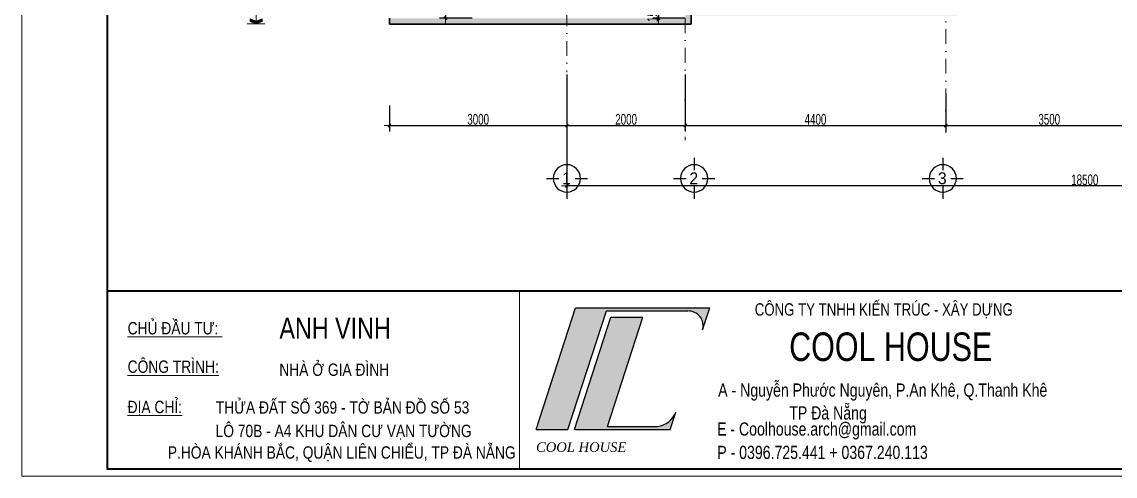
# Model space of a CAD drawing. Header units: inches. Extents: x 921646 to 2157952, y -92667 to 262089.
# Drawn here: x 1942651 to 1961124, y 135812 to 143480 of the extents above; entities that cross this region are included whole.
import ezdxf
from ezdxf.enums import TextEntityAlignment as Align

# ---------------------------------------------------------------- set-up
doc = ezdxf.new("R2010")
doc.units = ezdxf.units.IN
doc.header["$MEASUREMENT"] = 0
doc.linetypes.add('DASHDOT', pattern=[1, 0.5, -0.25, 0, -0.25])
doc.layers.get('0').update_dxf_attribs({"lineweight": 9})
doc.layers.get('DEFPOINTS').update_dxf_attribs({"lineweight": 9})
for name, color, linetype, lineweight in [('00 gach chiu lua', 30, 'Continuous', 13), ('01-WALL', 10, 'Continuous', 35), ('04-TRUC', 40, 'DASHDOT', 9), ('09-DIMOUT', 251, 'Continuous', 9), ('15 TEXT', 134, 'Continuous', 15), ('Cp Net Dam 0.25', 4, 'Continuous', 25), ('Cp Net Manh 0.15', 8, 'Continuous', 15), ('Cp Net Thep 0.40', 2, 'Continuous', 40), ('Cp Text 0.15', 3, 'Continuous', 15), ('HATCH', 244, 'Continuous', 0)]:
    doc.layers.add(name, color=color, linetype=linetype, lineweight=lineweight)
doc.layers.add('02-TEXT', color=7, linetype='Continuous')
doc.layers.add('03-KYHIEU', color=32, linetype='Continuous')
doc.styles.add('ARIAL', font='arial.ttf')
doc.styles.add('IN', font='VHARIAL.TTF')
doc.styles.add('KICHTHUOC', font='VHELVCN.TTF', dxfattribs={"width": 0.8})
doc.styles.add('kt', font='VHELVCN.TTF')
doc.styles.add('Text', font='VKORIN.TTF')
doc.styles.add('VNI-AVO bold', font='VAVOB.TTF')
doc.dimstyles.new('Copy of 100', dxfattribs={"dimscale": 100, "dimtxt": 1.8, "dimasz": 0.003, "dimexe": 1, "dimexo": 0, "dimgap": 0.1, "dimtad": 1, "dimdec": 0, "dimdsep": 46, "dimtxsty": 'KICHTHUOC', "dimblk": '1A', "dimcen": 0.001, "dimdle": 1.5, "dimclrt": 3, "dimadec": 0, "dimazin": 0, "dimtfac": 1, "dimtdec": 0, "dimtix": 1, "dimtmove": 2, "dimatfit": 3, "dimldrblk": '1A', "dimfxl": 1, "dimtolj": 1, "dimtzin": 0, "dimarcsym": 0})

# ---------------------------------------------------------------- blocks, each defined once
blk = doc.blocks.new('KH TRUC')
for p, q in [((0, -421), (0, 0)), ((-695, -695), (-274, -695)), ((274, -695), (695, -695)), ((0, -1391), (0, -970))]:
    blk.add_line(p, q)
blk.add_ellipse((0, -695), major_axis=(461, 0), ratio=1, start_param=-0.000006, end_param=6.283179)
at = {"layer": '02-TEXT', "style": 'VNI-AVO bold', "flags": 8}
blk.add_attdef('TRUC', text='', height=400, dxfattribs=at).set_placement((-14, -698), align=Align.MIDDLE)
blk = doc.blocks.new('KTHUOC')
blk.add_hatch(color=256).paths.add_polyline_path([(-71, -42), (42, 71, -1), (71, 42), (-42, -71, -1)])
for p, q in [((-14, 14), (14, -14)), ((0, -200), (0, 200)), ((-300, 0), (300, 0))]:
    blk.add_line(p, q)
for points in [[(42, 71), (-71, -42)], [(-42, -71), (71, 42)]]:
    blk.add_lwpolyline(points)
for centre, start, end in [((57, 57), 315, 135), ((-57, -57), 135, 315)]:
    blk.add_arc(centre, 20, start, end)
blk = doc.blocks.new('1A')
at = {"layer": '00 gach chiu lua'}
blk.add_blockref('KTHUOC', (0, 0), dxfattribs=at)
blk = doc.blocks.new('*D54')
at = {"layer": '09-DIMOUT', "color": 0, "lineweight": -2, "transparency": 16777216}
for p, q in [((1970361, 141890), (1970361, 140610)), ((1951861, 141632), (1951861, 140610)), ((1970361, 140710), (1951861, 140710))]:
    blk.add_line(p, q, dxfattribs=at)
at = {"layer": 'DEFPOINTS', "color": 0, "transparency": 16777216}
for p in [(1970361, 141890), (1951861, 141632), (1951861, 140710)]:
    blk.add_point(p, dxfattribs=at)
at = {"layer": '09-DIMOUT', "color": 0, "lineweight": -2, "transparency": 16777216, "xscale": 0.3, "yscale": 0.3, "zscale": 0.3, "rotation": 180}
blk.add_blockref('1A', (1951861, 140710), dxfattribs=at)
at = {"layer": '09-DIMOUT', "color": 0, "lineweight": -2, "transparency": 16777216, "xscale": 0.3, "yscale": 0.3, "zscale": 0.3}
blk.add_blockref('1A', (1970361, 140710), dxfattribs=at)
at = {"layer": '09-DIMOUT', "color": 3, "transparency": 16777216, "insert": (1960611, 140812), "char_height": 180, "attachment_point": 5, "style": 'KICHTHUOC'}
blk.add_mtext('\\A1;18500', dxfattribs=at)
blk = doc.blocks.new('*D81')
at = {"layer": '09-DIMOUT', "color": 0, "lineweight": -2, "transparency": 16777216}
for p, q in [((1953861, 143691), (1953310, 143691)), ((1953861, 143541), (1953310, 143541)), ((1953410, 143692), (1953410, 143692)), ((1953410, 143691), (1953410, 143541)), ((1953410, 143541), (1953410, 143541))]:
    blk.add_line(p, q, dxfattribs=at)
at = {"layer": 'DEFPOINTS', "color": 0, "transparency": 16777216}
for p in [(1953410, 143541), (1953861, 143691), (1953861, 143541)]:
    blk.add_point(p, dxfattribs=at)
at = {"layer": '09-DIMOUT', "color": 0, "lineweight": -2, "transparency": 16777216, "xscale": 0.3, "yscale": 0.3, "zscale": 0.3}
for p, rotation in [((1953410, 143691), 270), ((1953410, 143541), 90)]:
    blk.add_blockref('1A', p, dxfattribs=dict(at, rotation=rotation))
at = {"layer": '09-DIMOUT', "color": 3, "transparency": 16777216, "insert": (1953309, 143616), "char_height": 180, "attachment_point": 5, "rotation": 90, "style": 'KICHTHUOC'}
blk.add_mtext('\\A1;150', dxfattribs=at)
blk = doc.blocks.new('*D102')
at = {"layer": '09-DIMOUT', "color": 0, "lineweight": -2, "transparency": 16777216}
for p, q in [((1950257, 146191), (1949710, 146191)), ((1949810, 146191), (1949810, 143542)), ((1950257, 143541), (1949710, 143541))]:
    blk.add_line(p, q, dxfattribs=at)
at = {"layer": 'DEFPOINTS', "color": 0, "transparency": 16777216}
for p in [(1950257, 146191), (1949810, 143541), (1950257, 143541)]:
    blk.add_point(p, dxfattribs=at)
at = {"layer": '09-DIMOUT', "color": 0, "lineweight": -2, "transparency": 16777216, "xscale": 0.3, "yscale": 0.3, "zscale": 0.3}
for p, rotation in [((1949810, 146191), 90), ((1949810, 143541), 270)]:
    blk.add_blockref('1A', p, dxfattribs=dict(at, rotation=rotation))
at = {"layer": '09-DIMOUT', "color": 3, "transparency": 16777216, "insert": (1949708, 144866), "char_height": 180, "attachment_point": 5, "rotation": 90, "style": 'KICHTHUOC'}
blk.add_mtext('\\A1;2650', dxfattribs=at)
blk = doc.blocks.new('*D113')
at = {"layer": '09-DIMOUT', "color": 0, "lineweight": -2, "transparency": 16777216}
for p, q in [((1948861, 142068), (1948861, 141632)), ((1951861, 142068), (1951861, 141632)), ((1948861, 141732), (1951861, 141732))]:
    blk.add_line(p, q, dxfattribs=at)
at = {"layer": 'DEFPOINTS', "color": 0, "transparency": 16777216}
for p in [(1948861, 142068), (1951861, 142068), (1951861, 141732)]:
    blk.add_point(p, dxfattribs=at)
at = {"layer": '09-DIMOUT', "color": 0, "lineweight": -2, "transparency": 16777216, "xscale": 0.3, "yscale": 0.3, "zscale": 0.3, "rotation": 180}
blk.add_blockref('1A', (1948861, 141732), dxfattribs=at)
at = {"layer": '09-DIMOUT', "color": 0, "lineweight": -2, "transparency": 16777216, "xscale": 0.3, "yscale": 0.3, "zscale": 0.3}
blk.add_blockref('1A', (1951861, 141732), dxfattribs=at)
at = {"layer": '09-DIMOUT', "color": 3, "transparency": 16777216, "insert": (1950361, 141834), "char_height": 180, "attachment_point": 5, "style": 'KICHTHUOC'}
blk.add_mtext('\\A1;3000', dxfattribs=at)
blk = doc.blocks.new('*D108')
at = {"layer": '09-DIMOUT', "color": 0, "lineweight": -2, "transparency": 16777216}
for p, q in [((1951861, 142591), (1951861, 141632)), ((1953861, 142591), (1953861, 141632)), ((1951861, 141732), (1953861, 141732))]:
    blk.add_line(p, q, dxfattribs=at)
at = {"layer": 'DEFPOINTS', "color": 0, "transparency": 16777216}
for p in [(1951861, 142591), (1953861, 142591), (1953861, 141732)]:
    blk.add_point(p, dxfattribs=at)
at = {"layer": '09-DIMOUT', "color": 0, "lineweight": -2, "transparency": 16777216, "xscale": 0.3, "yscale": 0.3, "zscale": 0.3, "rotation": 180}
blk.add_blockref('1A', (1951861, 141732), dxfattribs=at)
at = {"layer": '09-DIMOUT', "color": 0, "lineweight": -2, "transparency": 16777216, "xscale": 0.3, "yscale": 0.3, "zscale": 0.3}
blk.add_blockref('1A', (1953861, 141732), dxfattribs=at)
at = {"layer": '09-DIMOUT', "color": 3, "transparency": 16777216, "insert": (1952861, 141834), "char_height": 180, "attachment_point": 5, "style": 'KICHTHUOC'}
blk.add_mtext('\\A1;2000', dxfattribs=at)
blk = doc.blocks.new('*D109')
at = {"layer": '09-DIMOUT', "color": 0, "lineweight": -2, "transparency": 16777216}
for p, q in [((1953861, 142591), (1953861, 141632)), ((1958261, 142271), (1958261, 141632)), ((1953861, 141732), (1958261, 141732))]:
    blk.add_line(p, q, dxfattribs=at)
at = {"layer": 'DEFPOINTS', "color": 0, "transparency": 16777216}
for p in [(1953861, 142591), (1958261, 142271), (1958261, 141732)]:
    blk.add_point(p, dxfattribs=at)
at = {"layer": '09-DIMOUT', "color": 0, "lineweight": -2, "transparency": 16777216, "xscale": 0.3, "yscale": 0.3, "zscale": 0.3, "rotation": 180}
blk.add_blockref('1A', (1953861, 141732), dxfattribs=at)
at = {"layer": '09-DIMOUT', "color": 0, "lineweight": -2, "transparency": 16777216, "xscale": 0.3, "yscale": 0.3, "zscale": 0.3}
blk.add_blockref('1A', (1958261, 141732), dxfattribs=at)
at = {"layer": '09-DIMOUT', "color": 3, "transparency": 16777216, "insert": (1956061, 141834), "char_height": 180, "attachment_point": 5, "style": 'KICHTHUOC'}
blk.add_mtext('\\A1;4400', dxfattribs=at)
blk = doc.blocks.new('*D110')
at = {"layer": '09-DIMOUT', "color": 0, "lineweight": -2, "transparency": 16777216}
for p, q in [((1958261, 142271), (1958261, 141632)), ((1961761, 142271), (1961761, 141632)), ((1958261, 141732), (1961761, 141732))]:
    blk.add_line(p, q, dxfattribs=at)
at = {"layer": 'DEFPOINTS', "color": 0, "transparency": 16777216}
for p in [(1958261, 142271), (1961761, 142271), (1961761, 141732)]:
    blk.add_point(p, dxfattribs=at)
at = {"layer": '09-DIMOUT', "color": 0, "lineweight": -2, "transparency": 16777216, "xscale": 0.3, "yscale": 0.3, "zscale": 0.3, "rotation": 180}
blk.add_blockref('1A', (1958261, 141732), dxfattribs=at)
at = {"layer": '09-DIMOUT', "color": 0, "lineweight": -2, "transparency": 16777216, "xscale": 0.3, "yscale": 0.3, "zscale": 0.3}
blk.add_blockref('1A', (1961761, 141732), dxfattribs=at)
at = {"layer": '09-DIMOUT', "color": 3, "transparency": 16777216, "insert": (1960011, 141834), "char_height": 180, "attachment_point": 5, "style": 'KICHTHUOC'}
blk.add_mtext('\\A1;3500', dxfattribs=at)
blk = doc.blocks.new('Khung Ht dep')
at = {"layer": 'HATCH'}
h = blk.add_hatch(color=256, dxfattribs=at)
h.dxf.hatch_style = 1
h.paths.add_polyline_path([(9412, 2369), (9878, 2369), (10440, 4098), (11626, 4098, -0.508984), (11842, 3821), (11946, 4142), (9989, 4142)])
h.paths.add_polyline_path([(9972, 2369), (11370, 2369), (11453, 2625, -0.262638), (11186, 2413), (10452, 2413), (10971, 4009), (10505, 4009)], flags=17)
blk.add_line((9173, 4392), (9173, 1792))
at = {"layer": 'Cp Net Dam 0.25'}
for p, q in [((9412, 2369), (9989, 4142)), ((9878, 2369), (10440, 4098)), ((9972, 2369), (10505, 4009)), ((9989, 4142), (11946, 4142)), ((10440, 4098), (11626, 4098)), ((10452, 2413), (10971, 4009)), ((10505, 4009), (10971, 4009)), ((11842, 3821), (11946, 4142)), ((11370, 2369), (11453, 2625)), ((10452, 2413), (11186, 2413)), ((9412, 2369), (9878, 2369)), ((9972, 2369), (11370, 2369))]:
    blk.add_line(p, q, dxfattribs=at)
for centre, radius, start, end in [((11633, 3881), 217, 344.0217, 91.9232), ((11131, 2756), 347, 278.9949, 337.8578)]:
    blk.add_arc(centre, radius, start, end, dxfattribs=at)
at = {"layer": 'Cp Net Thep 0.40', "color": 106}
blk.add_line((3162, 4392), (30380, 4392), dxfattribs=at)
at = {"layer": 'Cp Net Thep 0.40', "color": 106, "flags": 128}
blk.add_lwpolyline([(30380, 21415), (30380, 1792), (3162, 1792), (3162, 21415)], close=True, dxfattribs=at)
at = {"layer": 'DEFPOINTS', "ltscale": 100}
blk.add_lwpolyline([(30430, 1692), (30430, 21515), (1912, 21515), (1912, 1692)], close=True, dxfattribs=at)
at = {"layer": 'Cp Net Manh 0.15', "insert": (9412, 2185), "char_height": 140.72, "width": 1957.54, "attachment_point": 1, "rotation": 359.9996, "style": 'kt'}
blk.add_mtext('\\pxqd;{\\fTimes New Roman|b0|i1|c0|p18;COOL HOUSE}', dxfattribs=at)
at = {"layer": 'Cp Text 0.15', "color": 8, "style": 'Text', "width": 0.8}
for s, height, p in [('COÂNG TY TNHH KIEÁN TRUÙC - XAÂY DÖÏNG', 180.23, (12602, 4030)), ('COOL HOUSE', 415.3, (13104, 3369)), ('A - Nguyeãn Phöôùc Nguyeân, P.An Kheâ, Q.Thanh Kheâ', 192.25, (12069, 2849)), ('TP Ñaø Naüng', 192.25, (13105, 2516)), ('E - Coolhouse.arch@gmail.com', 192.25, (12052, 2282)), ('P - 0396.725.441 + 0367.240.113', 192.25, (12055, 1941))]:
    blk.add_text(s, height=height, dxfattribs=at).set_placement(p)
at = {"layer": 'Cp Text 0.15', "color": 7, "ltscale": 100, "style": 'IN', "width": 0.8}
for s, height, p in [('%%uchñ ®Çu t\xad: ', 180, (3455, 3756)), ('ANH VINH', 304.2, (5669, 3694, -32416)), ('%%Uc«ng tr×nh:', 180, (3455, 3196)), ('nhµ ë gia ®×nh', 180, (5667, 3152, -32416)), ('%%U®Þa chØ:', 180, (3455, 2609)), ('thöa ®Êt sè 369 - tê b¶n ®å sè 53', 180, (4741, 2602, -32416)), ('l« 70b - a4 khu d©n c\xad v¹n t\xadêng ', 180, (4738, 2260, -32416)), ('p.hßa kh¸nh b¾c, quËn liªn chiÓu, tp ®µ n½ng', 180, (4041, 1946, -32416))]:
    blk.add_text(s, height=height, dxfattribs=at).set_placement(p)
blk = doc.blocks.new('cao do')
at = {"layer": '15 TEXT'}
h = blk.add_hatch(color=256, dxfattribs=at)
h.dxf.hatch_style = 1
h.paths.add_polyline_path([(155, 47), (261, 90), (261, 42), (155, 0), (49, 42), (49, 90)])
for p, q in [((0, 181), (911, 181)), ((0, 0), (310, 0))]:
    blk.add_line(p, q, dxfattribs=at)
blk.add_lwpolyline([(155, 424), (155, 47)], dxfattribs=at)
blk.add_lwpolyline([(155, 47), (261, 90), (261, 42), (155, 0), (49, 42), (49, 90)], close=True, dxfattribs=at)
at = {"layer": '15 TEXT', "color": 3, "style": 'ARIAL'}
blk.add_attdef('%%P0,000', text='', height=150, dxfattribs=at).set_placement((558, 307), align=Align.MIDDLE_CENTER)

msp = doc.modelspace()

# ---------------------------------------------------------------- hatches: boundary and pattern name
at = {"layer": '09-DIMOUT'}
h = msp.add_hatch(color=256, dxfattribs=at)
h.dxf.hatch_style = 1
h.paths.add_polyline_path([(1951860.8, 143491.5), (1948860.8, 143491.5), (1948860.8, 143441.5), (1951860.8, 143441.5)])
h.paths.add_polyline_path([(1951860.8, 143541.5), (1948960.8, 143541.5), (1948860.8, 143541.5), (1948860.8, 143491.5), (1951860.8, 143491.5)])
h.paths.add_polyline_path([(1953860.8, 143491.5), (1951860.8, 143491.5), (1951860.8, 143441.5), (1953860.8, 143441.5)])
h.paths.add_polyline_path([(1953860.8, 143541.5), (1951860.8, 143541.5), (1951860.8, 143491.5), (1953860.8, 143491.5)])
h.paths.add_polyline_path([(1958260.8, 143691.5), (1953860.8, 143691.5), (1953860.8, 143491.5), (1953960.8, 143491.5), (1953960.8, 143591.5), (1958260.8, 143591.5)])
h.paths.add_polyline_path([(1953960.8, 143491.5), (1953860.8, 143491.5), (1953860.8, 143441.5), (1953960.8, 143441.5)])
h.paths.add_polyline_path([(1958460.8, 143841.5), (1958260.8, 143841.5), (1958260.8, 143691.5), (1958460.8, 143691.5)])
h.paths.add_polyline_path([(1958460.8, 143691.5), (1958260.8, 143691.5), (1958260.8, 143591.5), (1958460.8, 143591.5)])

# ---------------------------------------------------------------- linework, layer by layer
at = {"layer": '01-WALL'}
for p, q in [((1948860.8, 143441.5), (1948860.8, 143541.5)), ((1953960.8, 143441.5), (1953960.8, 143591.5)), ((1948860.8, 143441.5), (1953960.8, 143441.5))]:
    msp.add_line(p, q, dxfattribs=at)
at = {"layer": '04-TRUC', "ltscale": 500}
for p, q in [((1951860.8, 157159.2), (1951860.8, 142631.4)), ((1958260.8, 156359.2), (1958260.8, 141484.8)), ((1953860.8, 150041.5), (1953860.8, 141484.8))]:
    msp.add_line(p, q, dxfattribs=at)

# ---------------------------------------------------------------- block references
at = {"layer": '03-KYHIEU'}
ref = msp.add_blockref('KH TRUC', (1951860.8, 140491.1), dxfattribs=dict(at, xscale=-0.5, yscale=0.5, zscale=0.5, rotation=180))
ref.add_attrib('TRUC', '1', dxfattribs={"layer": '02-TEXT', "height": 200, "style": 'VNI-AVO bold'}).set_placement((1951853.6, 140840.3), align=Align.MIDDLE)
ref = msp.add_blockref('KH TRUC', (1954010.8, 140491.1), dxfattribs=dict(at, xscale=-0.5, yscale=0.5, zscale=0.5, rotation=180))
ref.add_attrib('TRUC', '2', dxfattribs={"layer": '02-TEXT', "height": 200, "style": 'VNI-AVO bold'}).set_placement((1954003.6, 140840.3), align=Align.MIDDLE)
ref = msp.add_blockref('KH TRUC', (1958210.8, 140491.1), dxfattribs=dict(at, xscale=-0.5, yscale=0.5, zscale=0.5, rotation=180))
ref.add_attrib('TRUC', '3', dxfattribs={"layer": '02-TEXT', "height": 200, "style": 'VNI-AVO bold'}).set_placement((1958203.6, 140840.3), align=Align.MIDDLE)
at = {"layer": '15 TEXT'}
ref = msp.add_blockref('cao do', (1946758.8, 143446.7), dxfattribs=dict(at, xscale=-0.9671879849873873, yscale=0.9671879849873873, zscale=0.9671879849873873))
ref.add_attrib('%%P0,000', '-0.200', dxfattribs={"color": 3, "height": 145.08, "style": 'ARIAL'}).set_placement((1946217, 143743.4), align=Align.MIDDLE_CENTER)
at = {"layer": 'Cp Net Manh 0.15', "xscale": 1.158515206613523, "yscale": 1.158515206613523, "zscale": 1.158515206613523}
msp.add_blockref('Khung Ht dep', (1940435, 133852.6), dxfattribs=at)

# ---------------------------------------------------------------- dimensions: what is measured, and where the dimension line sits
at = {"layer": '09-DIMOUT'}
for base, p1, p2, picture, middle in [((1949810.1, 143541.5), (1950256.7, 146191.5), (1950256.7, 143541.5), '*D102', (1949708.2, 144866.5)), ((1953410.5, 143541.5), (1953860.8, 143691.5), (1953860.8, 143541.5), '*D81', (1953308.6, 143616.5))]:
    dim = msp.add_linear_dim(base=base, p1=p1, p2=p2, angle=90, dimstyle='Copy of 100', dxfattribs=at)
    dim.commit()
    dim.dimension.update_dxf_attribs({"geometry": picture, "text_midpoint": middle})
for base, p1, p2, picture, middle in [((1953860.8, 141731.9), (1951860.8, 142591.5), (1953860.8, 142591.5), '*D108', (1952860.8, 141833.8)), ((1958260.8, 141731.9), (1953860.8, 142591.5), (1958260.8, 142270.9), '*D109', (1956060.8, 141833.8)), ((1961760.8, 141731.9), (1958260.8, 142270.9), (1961760.8, 142270.9), '*D110', (1960010.8, 141833.8)), ((1951860.8, 141731.9), (1948860.8, 142068.1), (1951860.8, 142068.1), '*D113', (1950360.8, 141833.8))]:
    dim = msp.add_linear_dim(base=base, p1=p1, p2=p2, dimstyle='Copy of 100', dxfattribs=at)
    dim.commit()
    dim.dimension.update_dxf_attribs({"geometry": picture, "text_midpoint": middle})
dim = msp.add_linear_dim(base=(1951860.8, 140710.5), p1=(1970360.8, 141889.8), p2=(1951860.8, 141631.9), dimstyle='Copy of 100', dxfattribs=at)
dim.commit()
dim.dimension.update_dxf_attribs({"geometry": '*D54', "text_midpoint": (1960610.8, 140812.4), "dimtype": 160})

doc.saveas('drawing.dxf')
